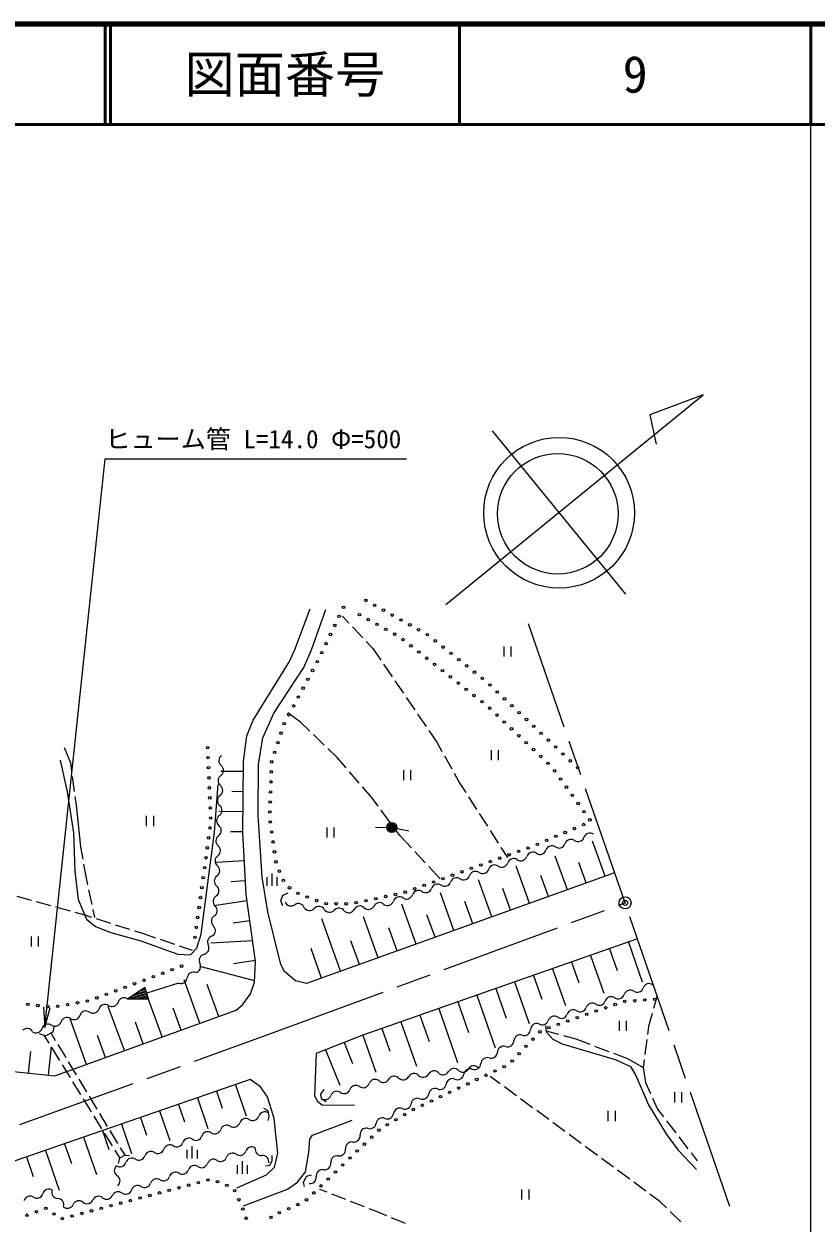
# Model space of a CAD drawing. Units: millimetres at full size, sheet at 1:1000; details may follow other scales. Extents: x 40000 to 680000, y 20000 to 380000.
# Drawn here: x 500650 to 579500, y 260556 to 380000 of the extents above; entities that cross this region are included whole.
import ezdxf
from ezdxf.enums import TextEntityAlignment as Align

# ---------------------------------------------------------------- set-up
doc = ezdxf.new("R2010")
doc.units = ezdxf.units.MM
doc.header["$LTSCALE"] = 1000
doc.header["$PDMODE"] = 32
doc.header["$PDSIZE"] = 500
doc.linetypes.add('CHAIN', pattern=[18.5, 12, -1.5, 3.5, -1.5])
for name, color, linetype, lineweight in [('M-BGD', 7, 'Continuous', 13), ('M-BMK', 2, 'CHAIN', 13), ('M-BMK-SRVR', 3, 'Continuous', 13), ('M-STR-HTXT', 7, 'Continuous', 13), ('M-TTL', 2, 'Continuous', 140), ('M-TTL-BAND', 7, 'Continuous', 25), ('M-TTL-LINE', 7, 'Continuous', 50)]:
    doc.layers.add(name, color=color, linetype=linetype, lineweight=lineweight)
doc.layers.add('M-OTRS', color=6, linetype='Continuous')
doc.layers.add('M-TTL-TXT', color=7, linetype='Continuous')
doc.styles.add('ＭＳ ゴシック', font='')
doc.styles.get('ＭＳ ゴシック').set_extended_font_data('MS Gothic')

# ---------------------------------------------------------------- blocks, each defined once
blk = doc.blocks.new('open_arrow')
at = {"color": 0, "linetype": 'Continuous', "lineweight": -2}
blk.add_lwpolyline([(7.5, 1.25), (0, 0), (7.5, -1.25)], dxfattribs=at)

msp = doc.modelspace()

# ---------------------------------------------------------------- linework, layer by layer
at = {"layer": 'M-BGD'}
for p, q in [((527598, 317736), (529125, 321802)), ((529258, 317717), (530707, 321736)), ((532345, 321047), (533002, 320352)), ((533346, 319988), (534375, 318897)), ((527068, 316552), (527598, 317736)), ((534719, 318534), (535375, 317838)), ((535375, 317838), (536165, 316682)), ((548415, 318048), (548415, 317048)), ((549165, 317048), (549165, 318048)), ((523454, 310695), (527068, 316552)), ((528511, 315941), (529258, 317717)), ((525535, 311408), (528511, 315941)), ((536447, 316269), (537292, 315030)), ((537574, 314618), (538420, 313379)), ((538702, 312966), (539548, 311727)), ((522831, 309152), (523454, 310695)), ((524429, 308962), (525535, 311408)), ((528194, 310516), (526932, 311451)), ((539830, 311314), (540676, 310075)), ((529109, 309624), (528194, 310516)), ((540958, 309662), (541747, 308507)), ((522488, 306582), (522831, 309152)), ((523993, 306298), (524429, 308962)), ((530542, 308229), (529467, 309275)), ((541747, 308507), (542257, 307599)), ((504648, 307987), (505272, 306448)), ((531816, 306988), (530900, 307880)), ((532713, 305956), (531816, 306988)), ((542502, 307163), (543236, 305855)), ((547153, 307708), (547153, 306708)), ((547903, 306708), (547903, 307708)), ((505272, 306448), (505386, 305588)), ((522426, 299494), (522488, 306582)), ((523977, 301219), (523993, 306298)), ((505452, 305093), (505651, 303606)), ((522479, 305582), (520240, 305602)), ((534025, 304447), (533041, 305579)), ((538425, 305745), (538425, 304745)), ((539175, 304745), (539175, 305745)), ((543481, 305419), (543990, 304511)), ((522462, 303582), (521342, 303592)), ((535251, 303038), (534354, 304070)), ((543990, 304511), (544632, 303508)), ((505717, 303110), (505831, 302251)), ((505831, 302251), (506277, 298104)), ((535919, 302138), (535251, 303038)), ((544902, 303087), (545711, 301824)), ((512820, 301171), (512820, 300171)), ((513570, 300171), (513570, 301171)), ((522444, 301582), (520038, 301603)), ((524351, 295066), (523977, 301219)), ((537112, 300532), (536218, 301736)), ((545981, 301403), (546790, 300140)), ((530784, 300032), (530784, 299032)), ((531534, 299032), (531534, 300032)), ((538078, 299229), (537410, 300130)), ((522427, 299582), (521224, 299593)), ((522753, 293340), (522426, 299494)), ((539237, 297983), (538078, 299229)), ((547060, 299719), (547869, 298456)), ((558512, 295180), (557264, 298652)), ((506277, 298104), (506497, 296865)), ((540599, 296519), (539577, 297617)), ((548139, 298035), (548781, 297033)), ((506584, 296373), (506804, 295134)), ((522574, 296700), (519783, 296552)), ((554747, 293827), (553542, 297182)), ((556630, 294504), (555896, 296546)), ((506804, 295134), (506981, 294314)), ((524912, 291623), (524351, 295066)), ((524861, 294209), (524861, 295084)), ((525361, 294209), (525361, 295459)), ((525861, 294209), (525861, 295084)), ((559453, 295518), (528768, 284492)), ((542098, 294906), (540939, 296152)), ((550983, 292475), (549649, 296187)), ((552865, 293151), (552113, 295245)), ((522681, 294703), (521285, 294629)), ((547219, 291122), (545892, 294814)), ((549101, 291798), (548330, 293945)), ((501410, 292753), (499964, 293152)), ((507086, 293826), (507401, 292359)), ((522843, 292711), (519566, 292241)), ((523703, 286719), (522753, 293340)), ((543454, 289769), (542103, 293531)), ((545337, 290446), (544547, 292644)), ((503337, 292219), (501891, 292619)), ((505265, 291686), (503819, 292086)), ((506597, 291318), (505747, 291553)), ((507506, 291870), (507682, 291051)), ((526221, 286373), (524912, 291623)), ((539690, 288417), (538259, 292399)), ((507388, 291069), (506597, 291318)), ((509295, 290468), (507865, 290918)), ((511203, 289867), (509772, 290317)), ((523127, 290732), (521489, 290496)), ((532161, 285711), (530290, 290918)), ((535926, 287064), (534459, 291145)), ((541572, 289093), (540764, 291344)), ((501358, 289183), (501358, 288183)), ((502108, 288183), (502108, 289183)), ((512471, 289467), (511680, 289716)), ((513769, 289023), (512471, 289467)), ((537808, 287740), (536980, 290043)), ((515661, 288375), (514242, 288861)), ((517432, 287769), (516134, 288213)), ((523412, 288752), (519237, 288500)), ((530279, 285035), (529224, 287971)), ((534044, 286388), (533197, 288742)), ((561733, 288926), (534380, 279359)), ((558938, 287948), (559694, 285785)), ((560826, 288608), (562205, 284664)), ((523696, 286772), (521515, 286459)), ((523610, 284616), (523703, 286719)), ((557050, 287288), (558368, 283520)), ((523617, 284775), (518144, 286185)), ((526584, 285677), (526221, 286373)), ((527675, 284774), (526584, 285677)), ((553274, 285967), (554553, 282311)), ((555162, 286628), (555890, 284546)), ((516037, 284515), (512867, 283545)), ((518161, 280540), (516587, 284873)), ((520041, 281222), (518893, 284385)), ((523205, 283463), (523610, 284616)), ((528768, 284492), (527675, 284774)), ((549498, 284647), (550946, 280509)), ((551386, 285307), (552217, 282932)), ((510955, 282960), (512692, 284119)), ((510955, 282960), (512867, 283545)), ((512832, 283660), (511302, 283192)), ((512903, 283430), (511372, 282962)), ((511650, 283424), (512797, 283775)), ((511790, 282965), (512938, 283316)), ((512762, 283889), (511997, 283655)), ((512973, 283201), (512208, 282967)), ((512345, 283887), (512727, 284004)), ((512625, 282969), (513008, 283086)), ((513043, 282971), (512692, 284119)), ((514401, 279175), (512844, 283464)), ((522410, 282357), (523205, 283463)), ((545723, 283326), (547556, 278083)), ((547611, 283987), (548641, 281041)), ((563677, 283296), (563323, 281997)), ((510641, 277809), (509042, 282214)), ((510955, 282960), (513043, 282971)), ((516281, 279857), (515494, 282024)), ((521772, 281851), (522410, 282357)), ((541947, 282006), (543824, 276639)), ((543835, 282666), (544902, 279615)), ((503723, 275297), (521772, 281851)), ((506882, 276444), (505241, 280964)), ((540059, 281345), (540978, 278718)), ((559895, 280779), (559895, 279779)), ((560645, 279779), (560645, 280779)), ((563191, 281514), (562837, 280216)), ((503324, 279571), (503768, 278836)), ((512521, 278492), (511742, 280637)), ((536283, 280025), (537075, 277762)), ((538171, 280685), (539716, 276269)), ((552630, 279775), (553872, 279440)), ((562837, 280216), (562728, 279417)), ((503168, 278543), (502702, 279300)), ((504027, 278408), (504802, 277124)), ((508762, 277127), (507962, 279329)), ((534380, 279359), (529752, 277512)), ((532538, 278624), (533371, 276537)), ((534396, 279365), (535690, 275663)), ((554355, 279309), (555597, 278973)), ((555597, 278973), (556990, 278443)), ((562660, 278921), (562457, 277435)), ((501098, 275573), (501325, 277736)), ((503087, 275364), (503384, 278191)), ((504216, 276839), (503430, 278117)), ((529752, 277512), (529558, 273298)), ((530680, 277882), (532080, 274377)), ((557457, 278265), (558859, 277731)), ((559326, 277553), (560719, 277023)), ((494036, 276315), (503723, 275297)), ((505264, 275136), (504478, 276413)), ((505061, 276696), (505836, 275412)), ((560719, 277023), (562279, 276141)), ((562389, 276940), (562279, 276141)), ((562279, 276141), (562519, 274644)), ((523182, 274940), (482341, 260817)), ((506095, 274984), (506870, 273700)), ((524186, 274219), (523182, 274940)), ((548069, 274506), (547073, 275239)), ((506311, 273432), (505526, 274710)), ((519802, 273771), (520391, 272069)), ((521693, 274424), (522765, 271323)), ((524879, 273202), (524186, 274219)), ((530515, 273946), (530162, 273489)), ((549679, 273319), (548471, 274209)), ((562519, 274644), (563014, 273549)), ((565398, 273664), (565398, 272664)), ((566148, 272664), (566148, 273664)), ((507359, 271729), (506573, 273006)), ((507129, 273272), (507904, 271988)), ((516022, 272464), (516621, 270730)), ((517912, 273117), (518965, 270073)), ((525543, 271041), (524879, 273202)), ((529558, 273298), (529869, 272784)), ((529869, 272784), (530383, 272395)), ((530162, 273489), (530238, 273053)), ((530238, 273053), (530730, 272748)), ((530383, 272395), (533548, 272416)), ((551289, 272133), (550082, 273023)), ((563220, 273094), (563715, 271999)), ((508407, 270025), (507621, 271303)), ((508163, 271560), (508938, 270276)), ((512242, 271156), (512852, 269392)), ((514132, 271810), (515153, 268857)), ((552899, 270947), (551692, 271837)), ((558773, 271806), (558773, 270806)), ((559523, 270806), (559523, 271806)), ((563715, 271999), (564321, 271208)), ((510352, 270503), (511363, 267577)), ((525931, 267593), (525543, 271041)), ((554510, 269761), (553302, 270650)), ((564625, 270811), (565537, 269621)), ((506571, 269195), (507859, 265472)), ((508461, 269849), (509105, 267987)), ((509455, 268322), (508669, 269599)), ((509197, 269848), (509972, 268564)), ((556120, 268574), (554912, 269464)), ((565842, 269224), (566754, 268034)), ((502791, 267888), (504160, 263929)), ((504681, 268542), (505366, 266562)), ((510183, 267138), (509717, 267896)), ((510231, 268136), (510675, 267401)), ((516909, 267069), (516909, 267944)), ((517409, 267069), (517409, 268319)), ((517909, 267069), (517909, 267944)), ((525578, 266216), (525931, 267593)), ((557730, 267388), (556522, 268278)), ((567059, 267637), (567664, 266847)), ((500901, 267235), (501577, 265277)), ((521910, 265550), (521910, 266425)), ((522410, 265550), (522410, 266800)), ((522910, 265550), (522910, 266425)), ((559340, 266202), (558133, 267091)), ((521839, 264166), (524782, 265433)), ((524782, 265433), (525578, 266216)), ((560950, 265015), (559743, 265905)), ((530078, 264020), (530793, 263742)), ((550185, 263990), (550185, 262990)), ((550935, 262990), (550935, 263990)), ((562561, 263829), (561353, 264719)), ((531259, 263560), (532657, 263016)), ((533123, 262835), (534520, 262291)), ((563959, 262799), (562963, 263533)), ((564609, 262165), (563959, 262799)), ((534986, 262109), (535702, 261831)), ((535702, 261831), (536749, 261404)), ((566041, 260768), (564967, 261815)), ((537212, 261216), (538601, 260650))]:
    msp.add_line(p, q, dxfattribs=at)
for points in [[(504249, 306726), (504955, 303559), (505585, 299476), (505719, 295679), (506043, 292855), (506861, 290912), (507769, 290153), (509282, 289568), (512284, 288729), (515960, 287419), (517219, 287355), (517855, 288004), (518275, 289416), (519611, 299541), (519980, 304311)], [(535661, 300048), (537265, 300031), (538948, 299699)], [(526413, 292236), (526226, 292736), (526413, 293288), (526947, 293517)], [(502158, 279509), (502775, 279272), (503544, 279690), (503651, 280182)], [(552566, 280330), (552642, 279668), (553316, 278956), (554219, 278498), (559498, 276921), (561037, 276234), (561572, 275331), (562818, 272405), (564612, 269480), (565769, 267902), (567614, 265982)], [(524478, 272080), (524923, 271838), (525038, 271240), (524910, 270871)], [(522506, 262362), (526882, 264015), (527887, 264715), (528676, 265758), (528994, 267666), (529095, 268989), (529388, 269383), (533318, 270897)], [(510073, 266587), (510183, 267138), (510675, 267401), (511158, 267359)], [(524694, 266356), (525114, 266407), (525368, 266839), (525343, 267361)], [(528574, 264283), (528485, 264690), (528790, 265326), (529286, 265440)]]:
    msp.add_lwpolyline(points, dxfattribs=at)
for centre, radius in [((534691, 322624), 125), ((532461, 321936), 125), ((534047, 321203), 125), ((535565, 322137), 125), ((536439, 321651), 125), ((531594, 320134), 125), ((532027, 321035), 125), ((534923, 320720), 125), ((535798, 320237), 125), ((537312, 321164), 125), ((538186, 320678), 125), ((539060, 320191), 125), ((531161, 319233), 125), ((536674, 319754), 125), ((537549, 319270), 125), ((539933, 319705), 125), ((540807, 319218), 125), ((530727, 318331), 125), ((538385, 318727), 125), ((539171, 318108), 125), ((541595, 318604), 125), ((542377, 317980), 125), ((529852, 316533), 125), ((530294, 317430), 125), ((539956, 317490), 125), ((540742, 316871), 125), ((543158, 317356), 125), ((543940, 316733), 125), ((529380, 315652), 125), ((541527, 316252), 125), ((542313, 315633), 125), ((544721, 316109), 125), ((545503, 315485), 125), ((528908, 314770), 125), ((543099, 315015), 125), ((543884, 314396), 125), ((546284, 314861), 125), ((547035, 314202), 125), ((527964, 313007), 125), ((528436, 313888), 125), ((544670, 313777), 125), ((545455, 313158), 125), ((547763, 313516), 125), ((548491, 312830), 125), ((527492, 312125), 125), ((546241, 312540), 125), ((547006, 311897), 125), ((549219, 312144), 125), ((527020, 311243), 125), ((547734, 311211), 125), ((548461, 310525), 125), ((549947, 311459), 125), ((550674, 310773), 125), ((526242, 309409), 125), ((526557, 310358), 125), ((549189, 309839), 125), ((551402, 310087), 125), ((552130, 309402), 125), ((525927, 308460), 125), ((549916, 309153), 125), ((550644, 308467), 125), ((552858, 308716), 125), ((518929, 307968), 125), ((518974, 306969), 125), ((525611, 307511), 125), ((551371, 307781), 125), ((552099, 307095), 125), ((553586, 308030), 125), ((554314, 307344), 125), ((519018, 305970), 125), ((525313, 306559), 125), ((552826, 306408), 125), ((553488, 305665), 125), ((555042, 306659), 125), ((555769, 305973), 125), ((519062, 304971), 125), ((525236, 304560), 125), ((525274, 305560), 125), ((554071, 304852), 125), ((519107, 303972), 125), ((525197, 303561), 125), ((554654, 304040), 125), ((519151, 302973), 125), ((525158, 302562), 125), ((555237, 303228), 125), ((555820, 302415), 125), ((519195, 301974), 125), ((519240, 300975), 125), ((525119, 301563), 125), ((556403, 301603), 125), ((519175, 299981), 125), ((525166, 300568), 125), ((537265, 300031), 500), ((537265, 300031), 400), ((537265, 300031), 300), ((537265, 300031), 200), ((537265, 300031), 100), ((537265, 300031), 20), ((555446, 299922), 125), ((556366, 300314), 125), ((556986, 300790), 125), ((519039, 298990), 125), ((525307, 299578), 125), ((525448, 298588), 125), ((552687, 298744), 125), ((553606, 299137), 125), ((554526, 299529), 125), ((518902, 297999), 125), ((525589, 297598), 125), ((548955, 297308), 125), ((549896, 297647), 125), ((550837, 297985), 125), ((551767, 298352), 125), ((518766, 297009), 125), ((525730, 296608), 125), ((546132, 296292), 125), ((547073, 296630), 125), ((548014, 296969), 125), ((518493, 295028), 125), ((518630, 296018), 125), ((526063, 295674), 125), ((542369, 294936), 125), ((543310, 295275), 125), ((544251, 295614), 125), ((545192, 295953), 125), ((518357, 294037), 125), ((526480, 294765), 125), ((527083, 294016), 125), ((539546, 293920), 125), ((540487, 294259), 125), ((541428, 294598), 125), ((518220, 293046), 125), ((527921, 293471), 125), ((528844, 293098), 125), ((529785, 292759), 125), ((533718, 292537), 125), ((534697, 292741), 125), ((535676, 292945), 125), ((536655, 293149), 125), ((537634, 293352), 125), ((538605, 293581), 125), ((518084, 292056), 125), ((530729, 292437), 125), ((531729, 292432), 125), ((532729, 292427), 125), ((517947, 291065), 125), ((517675, 289084), 125), ((517811, 290074), 125), ((514465, 285517), 125), ((515402, 285867), 125), ((516339, 286216), 125), ((511655, 284468), 125), ((512592, 284818), 125), ((513528, 285168), 125), ((507907, 283070), 125), ((508844, 283420), 125), ((509781, 283769), 125), ((510718, 284119), 125), ((501033, 282414), 125), ((502026, 282302), 125), ((503020, 282189), 125), ((504009, 282219), 125), ((504993, 282398), 125), ((505977, 282577), 125), ((506960, 282756), 125), ((558563, 282080), 125), ((559507, 282409), 125), ((560457, 282709), 125), ((561455, 282777), 125), ((562452, 282845), 125), ((563450, 282913), 125), ((554786, 280762), 125), ((555730, 281091), 125), ((556674, 281421), 125), ((557619, 281750), 125), ((552014, 279679), 125), ((552898, 280103), 125), ((553842, 280432), 125), ((550633, 278233), 125), ((551323, 278956), 125), ((549942, 277510), 125), ((548452, 276215), 125), ((549251, 276787), 125), ((545738, 274936), 125), ((546643, 275362), 125), ((547547, 275788), 125), ((543024, 273657), 125), ((543929, 274083), 125), ((544833, 274509), 125), ((540310, 272378), 125), ((541215, 272804), 125), ((542120, 273231), 125), ((538542, 271449), 125), ((539406, 271952), 125), ((535983, 269894), 125), ((536813, 270443), 125), ((537677, 270946), 125), ((535262, 269201), 125), ((533822, 267814), 125), ((534542, 268507), 125), ((532381, 266426), 125), ((533101, 267120), 125), ((531661, 265733), 125), ((515108, 263908), 125), ((516075, 264163), 125), ((517042, 264419), 125), ((518008, 264674), 125), ((518975, 264930), 125), ((519916, 264774), 125), ((520844, 264400), 125), ((521631, 263881), 125), ((530220, 264346), 125), ((530940, 265039), 125), ((511241, 262886), 125), ((512208, 263141), 125), ((513174, 263397), 125), ((514141, 263652), 125), ((522036, 262967), 125), ((528779, 262958), 125), ((529500, 263652), 125), ((501885, 261775), 125), ((502823, 262122), 125), ((503636, 261545), 125), ((506407, 261608), 125), ((507374, 261863), 125), ((508340, 262119), 125), ((509307, 262374), 125), ((510274, 262630), 125), ((522440, 262052), 125), ((526077, 261688), 125), ((526993, 262088), 125), ((527909, 262489), 125), ((500947, 261428), 125), ((504473, 261097), 125), ((505440, 261352), 125), ((522771, 261129), 125), ((525240, 261221), 125)]:
    msp.add_circle(centre, radius, dxfattribs=at)
for centre, start, end in [((520674, 306684), 124.71076, 230.97096), ((519887, 305713), 304.71076, 50.97096), ((520599, 304686), 124.71076, 230.97096), ((519812, 303715), 304.71076, 50.97096), ((520523, 302687), 124.71076, 230.97096), ((519736, 301716), 304.71076, 50.97096), ((520448, 300689), 124.71076, 230.97096), ((519661, 299718), 304.71076, 50.97096), ((520373, 298690), 124.71076, 230.97096), ((555095, 298210), 55.38338, 161.64359), ((555805, 299238), 235.38338, 341.64359), ((556991, 298845), 55.38338, 161.64359), ((519586, 297719), 304.71076, 50.97096), ((551302, 296940), 55.38338, 161.64359), ((552012, 297968), 235.38338, 341.64359), ((553198, 297575), 55.38338, 161.64359), ((553908, 298603), 235.38338, 341.64359), ((520297, 296691), 124.71076, 230.97096), ((547509, 295669), 55.38338, 161.64359), ((548219, 296698), 235.38338, 341.64359), ((549405, 296305), 55.38338, 161.64359), ((550115, 297333), 235.38338, 341.64359), ((520222, 294693), 124.71076, 230.97096), ((519510, 295720), 304.71076, 50.97096), ((544426, 295428), 235.38338, 341.64359), ((545612, 295034), 55.38338, 161.64359), ((546322, 296063), 235.38338, 341.64359), ((519435, 293722), 304.71076, 50.97096), ((540633, 294158), 235.38338, 341.64359), ((541819, 293764), 55.38338, 161.64359), ((542529, 294793), 235.38338, 341.64359), ((543716, 294399), 55.38338, 161.64359), ((520116, 292674), 121.33067, 227.59088), ((536840, 292888), 235.38338, 341.64359), ((538026, 292494), 55.38338, 161.64359), ((538736, 293523), 235.38338, 341.64359), ((539923, 293129), 55.38338, 161.64359), ((519273, 291751), 301.33067, 47.59088), ((527230, 292838), 199.85187, 306.11207), ((527966, 291829), 19.85187, 126.11207), ((529084, 292373), 212.09695, 318.35716), ((530018, 291542), 32.09695, 138.35716), ((531077, 292207), 212.09695, 318.35716), ((532011, 291376), 32.09695, 138.35716), ((532971, 292161), 226.44663, 332.70683), ((534082, 291588), 46.44663, 152.70683), ((534943, 292494), 226.44663, 332.70683), ((536054, 291921), 46.44663, 152.70683), ((519923, 290684), 121.33067, 227.59088), ((519539, 288616), 102.40781, 208.66801), ((519080, 289761), 301.33067, 47.59088), ((518442, 288017), 282.40781, 28.66801), ((518711, 286796), 102.40781, 208.66801), ((517517, 285005), 68.32832, 174.58852), ((517614, 286196), 282.40781, 28.66801), ((516273, 285123), 248.32832, 354.58852), ((562896, 283856), 55.78301, 162.04321), ((559112, 282560), 55.78301, 162.04321), ((559815, 283593), 235.78301, 342.04321), ((561004, 283208), 55.78301, 162.04321), ((561707, 284242), 235.78301, 342.04321), ((507524, 282172), 235.92022, 342.18042), ((508714, 281790), 55.92022, 162.18042), ((509415, 282825), 235.92022, 342.18042), ((510605, 282443), 55.92022, 162.18042), ((556031, 282297), 235.78301, 342.04321), ((557220, 281912), 55.78301, 162.04321), ((557923, 282945), 235.78301, 342.04321), ((504933, 280484), 55.92022, 162.18042), ((505634, 281520), 235.92022, 342.18042), ((506824, 281137), 55.92022, 162.18042), ((552247, 281000), 235.78301, 342.04321), ((553436, 280615), 55.78301, 162.04321), ((554139, 281649), 235.78301, 342.04321), ((555328, 281263), 55.78301, 162.04321), ((500955, 279394), 28.91288, 135.17309), ((501853, 280214), 235.92022, 342.18042), ((503043, 279831), 55.92022, 162.18042), ((503743, 280867), 235.92022, 342.18042), ((550447, 279943), 251.38412, 357.64432), ((551696, 279891), 71.38412, 177.64432), ((548799, 278809), 251.38412, 357.64432), ((550048, 278758), 71.38412, 177.64432), ((546752, 276492), 71.38412, 177.64432), ((547151, 277676), 251.38412, 357.64432), ((548400, 277625), 71.38412, 177.64432), ((543454, 275420), 44.2013, 150.4615), ((544350, 276291), 224.2013, 330.4615), ((545051, 275379), 66.11518, 172.37539), ((545437, 275675), 44.2013, 150.4615), ((545503, 276543), 251.38412, 357.64432), ((535601, 274328), 54.14963, 160.40983), ((536415, 275271), 224.2013, 330.4615), ((537503, 274654), 44.2013, 150.4615), ((538399, 275526), 224.2013, 330.4615), ((539486, 274910), 44.2013, 150.4615), ((540383, 275781), 224.2013, 330.4615), ((541470, 275165), 44.2013, 150.4615), ((542366, 276036), 224.2013, 330.4615), ((543306, 274402), 66.11518, 172.37539), ((543812, 275545), 246.11518, 352.37539), ((531782, 273140), 54.14963, 160.40983), ((532514, 274153), 234.14963, 340.40983), ((533691, 273734), 54.14963, 160.40983), ((534424, 274747), 234.14963, 340.40983), ((541561, 273425), 66.11518, 172.37539), ((542067, 274568), 246.11518, 352.37539), ((530604, 273559), 234.14963, 340.40983), ((538577, 272614), 246.11518, 352.37539), ((539815, 272448), 66.11518, 172.37539), ((540322, 273591), 246.11518, 352.37539), ((523427, 271473), 236.02183, 342.28204), ((524617, 271093), 56.02183, 162.28204), ((536831, 271637), 246.11518, 352.37539), ((538070, 271471), 66.11518, 172.37539), ((519648, 270161), 236.02183, 342.28204), ((520839, 269781), 56.02183, 162.28204), ((521537, 270817), 236.02183, 342.28204), ((522728, 270437), 56.02183, 162.28204), ((534728, 269472), 80.3097, 186.5699), ((535086, 270660), 246.11518, 352.37539), ((536325, 270494), 66.11518, 172.37539), ((517060, 268468), 56.02183, 162.28204), ((517759, 269505), 236.02183, 342.28204), ((518949, 269124), 56.02183, 162.28204), ((533486, 269329), 260.3097, 6.5699), ((513282, 267156), 56.02183, 162.28204), ((513980, 268193), 236.02183, 342.28204), ((515171, 267812), 56.02183, 162.28204), ((515869, 268849), 236.02183, 342.28204), ((521413, 266990), 54.72144, 160.98164), ((522135, 268010), 234.72144, 340.98164), ((523317, 267603), 54.72144, 160.98164), ((524291, 267994), 168.98833, 275.24854), ((532034, 267954), 260.3097, 6.5699), ((533276, 268097), 80.3097, 186.5699), ((510263, 265891), 131.06715, 237.32735), ((510202, 266880), 236.02183, 342.28204), ((511392, 266500), 56.02183, 162.28204), ((512091, 267536), 236.02183, 342.28204), ((517619, 265754), 56.2567, 162.5169), ((518328, 266784), 234.72144, 340.98164), ((519509, 266377), 54.72144, 160.98164), ((520231, 267397), 234.72144, 340.98164), ((524406, 266749), 348.98833, 95.24854), ((530582, 266579), 260.3097, 6.5699), ((531824, 266722), 80.3097, 186.5699), ((509588, 264839), 311.06715, 57.32735), ((514541, 265466), 236.2567, 342.5169), ((515733, 265090), 56.2567, 162.5169), ((516427, 266130), 236.2567, 342.5169), ((529130, 265203), 260.3097, 6.5699), ((530372, 265346), 80.3097, 186.5699), ((503123, 263399), 57.36494, 163.62515), ((511960, 263762), 56.2567, 162.5169), ((512654, 264802), 236.2567, 342.5169), ((513846, 264426), 56.2567, 162.5169), ((501250, 262699), 57.36494, 163.62515), ((501924, 263752), 237.36494, 343.62515), ((504050, 263720), 160.74693, 267.00714), ((503985, 262471), 340.74693, 87.00714), ((506121, 262238), 49.9024, 156.1626), ((506926, 263194), 229.9024, 336.1626), ((508069, 262689), 49.9024, 156.1626), ((508874, 263645), 229.9024, 336.1626), ((510018, 263140), 49.9024, 156.1626), ((510767, 264138), 236.2567, 342.5169), ((504977, 262743), 229.9024, 336.1626)]:
    msp.add_arc(centre, 625, start, end, dxfattribs=at)
msp.add_point((537265, 300031), dxfattribs=at)
at = {"layer": 'M-BMK'}
for p, q in [((560492, 292519), (550867, 320301)), ((525138, 279472), (560492, 292519)), ((570930, 262291), (560492, 292519)), ((482839, 264163), (525138, 279472))]:
    msp.add_line(p, q, dxfattribs=at)
at = {"layer": 'M-BMK-SRVR'}
for p, q in [((542658, 322213), (568255, 343092)), ((568255, 343092), (562950, 341096)), ((562950, 341096), (563602, 338166)), ((547258, 339516), (560532, 323242))]:
    msp.add_line(p, q, dxfattribs=at)
for centre, radius in [((553922, 331346), 7501), ((553794, 331253), 6000), ((560492, 292519), 600)]:
    msp.add_circle(centre, radius, dxfattribs=at)
at = {"layer": 'M-OTRS'}
msp.add_point((560492, 292519), dxfattribs=at)
at = {"layer": 'M-STR-HTXT'}
msp.add_lwpolyline([(502708, 280112), (508746, 336720), (538746, 336720)], dxfattribs=at)
at = {"layer": 'M-TTL'}
msp.add_line((680000, 380000), (40000, 380000), dxfattribs=at)
at = {"layer": 'M-TTL-BAND'}
msp.add_line((579000, 20000), (579000, 370000), dxfattribs=at)
at = {"layer": 'M-TTL-LINE'}
for p, q in [((508747, 380000), (508747, 370000)), ((509247, 380000), (509247, 370000)), ((543997, 380000), (543997, 370000)), ((579000, 380000), (579000, 370000)), ((40000, 370000), (680000, 370000))]:
    msp.add_line(p, q, dxfattribs=at)

# ---------------------------------------------------------------- block references
at = {"layer": 'M-STR-HTXT', "xscale": 267, "yscale": 267, "rotation": 83.9}
msp.add_blockref('open_arrow', (502708, 280112), dxfattribs=at)

# ---------------------------------------------------------------- texts
at = {"layer": 'M-STR-HTXT', "style": 'ＭＳ ゴシック'}
msp.add_text('ヒューム管 L=14.0 Φ=500', height=1833, dxfattribs=at).set_placement((508746, 337220), align=Align.BOTTOM_LEFT)
at = {"layer": 'M-TTL-TXT', "style": 'ＭＳ ゴシック'}
for s, p in [('図面番号', (526622, 375000)), ('9', (561497, 375000))]:
    msp.add_text(s, height=3666, dxfattribs=at).set_placement(p, align=Align.MIDDLE_CENTER)

doc.saveas('drawing.dxf')
